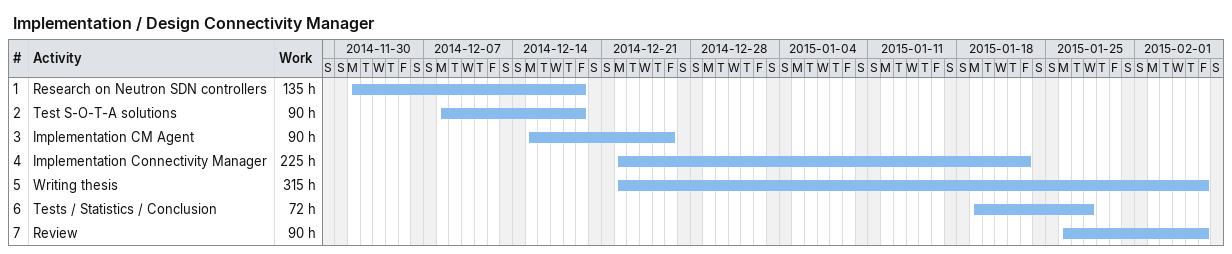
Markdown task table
Implementation / Design Connectivity Manager

| ID | Task | Start | Finish | Work (h) |
|---|---|---|---|---|
| 1 | Research on Neutron SDN controllers | 2014-12-01 | 2014-12-19 | 135 |
| 2 | Test S-O-T-A solutions | 2014-12-08 | 2014-12-19 | 90 |
| 3 | Implementation CM Agent | 2014-12-15 | 2014-12-26 | 90 |
| 4 | Implementation Connectivity Manager | 2014-12-22 | 2015-01-23 | 225 |
| 5 | Writing thesis | 2014-12-22 | 2015-02-06 | 315 |
| 6 | Tests / Statistics / Conclusion | 2015-01-19 | 2015-01-28 | 72 |
| 7 | Review | 2015-01-26 | 2015-02-06 | 90 |
